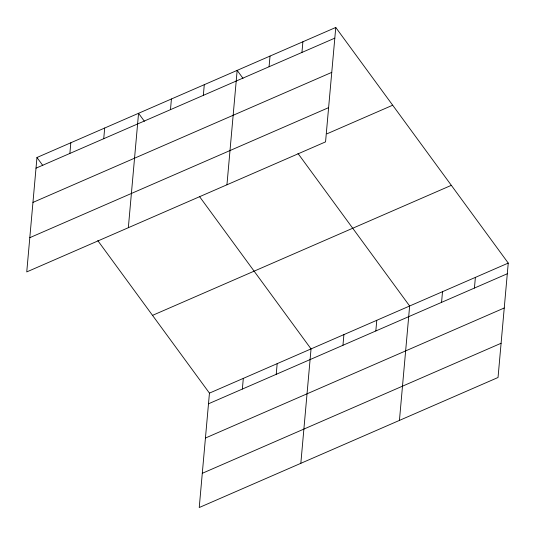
<?xml version="1.0" encoding="UTF-8"?>
<svg xmlns="http://www.w3.org/2000/svg" width="535" height="535" viewBox="0 0 535 535"><rect width="100%" height="100%" fill="white"/><g stroke="black" fill="none" stroke-linecap="round" stroke-linejoin="round"><path stroke-width="0.8" d="M36.962 157.504L26.75 271.914L325.554 141.875L335.766 27.466L36.962 157.504L42.8 165.482M69.871 153.438L70.827 142.765M103.736 138.699L104.686 128.032M128.34 227.703L138.552 113.293L144.39 121.264M170.471 109.655L171.421 98.988M203.34 95.35L204.29 84.684M226.947 184.789L237.159 70.379L242.997 78.351M97.791 240.603L209.446 393.125L199.234 507.534L498.038 377.496L508.25 263.086L335.766 27.466M269.072 66.741L270.028 56.075M242.362 389.059L243.311 378.385M301.941 52.443L302.897 41.77M276.221 374.319L277.177 363.653M300.83 463.323L311.042 348.914L199.381 196.385M342.955 345.276L343.911 334.609M375.824 330.971L376.774 320.304M399.438 420.41L409.643 306L297.988 153.471M441.562 302.362L442.512 291.695M474.431 288.057L475.381 277.391M36.005 168.177L334.81 38.139M32.956 202.411L331.753 72.372M29.806 237.68L328.61 107.642M326.945 133.83L392.683 105.221M152.529 315.369L451.333 185.331M209.446 393.125L508.25 263.086M208.496 403.798L507.3 273.753M205.44 438.031L504.244 307.993M202.29 473.301L501.094 343.263"/></g></svg>
